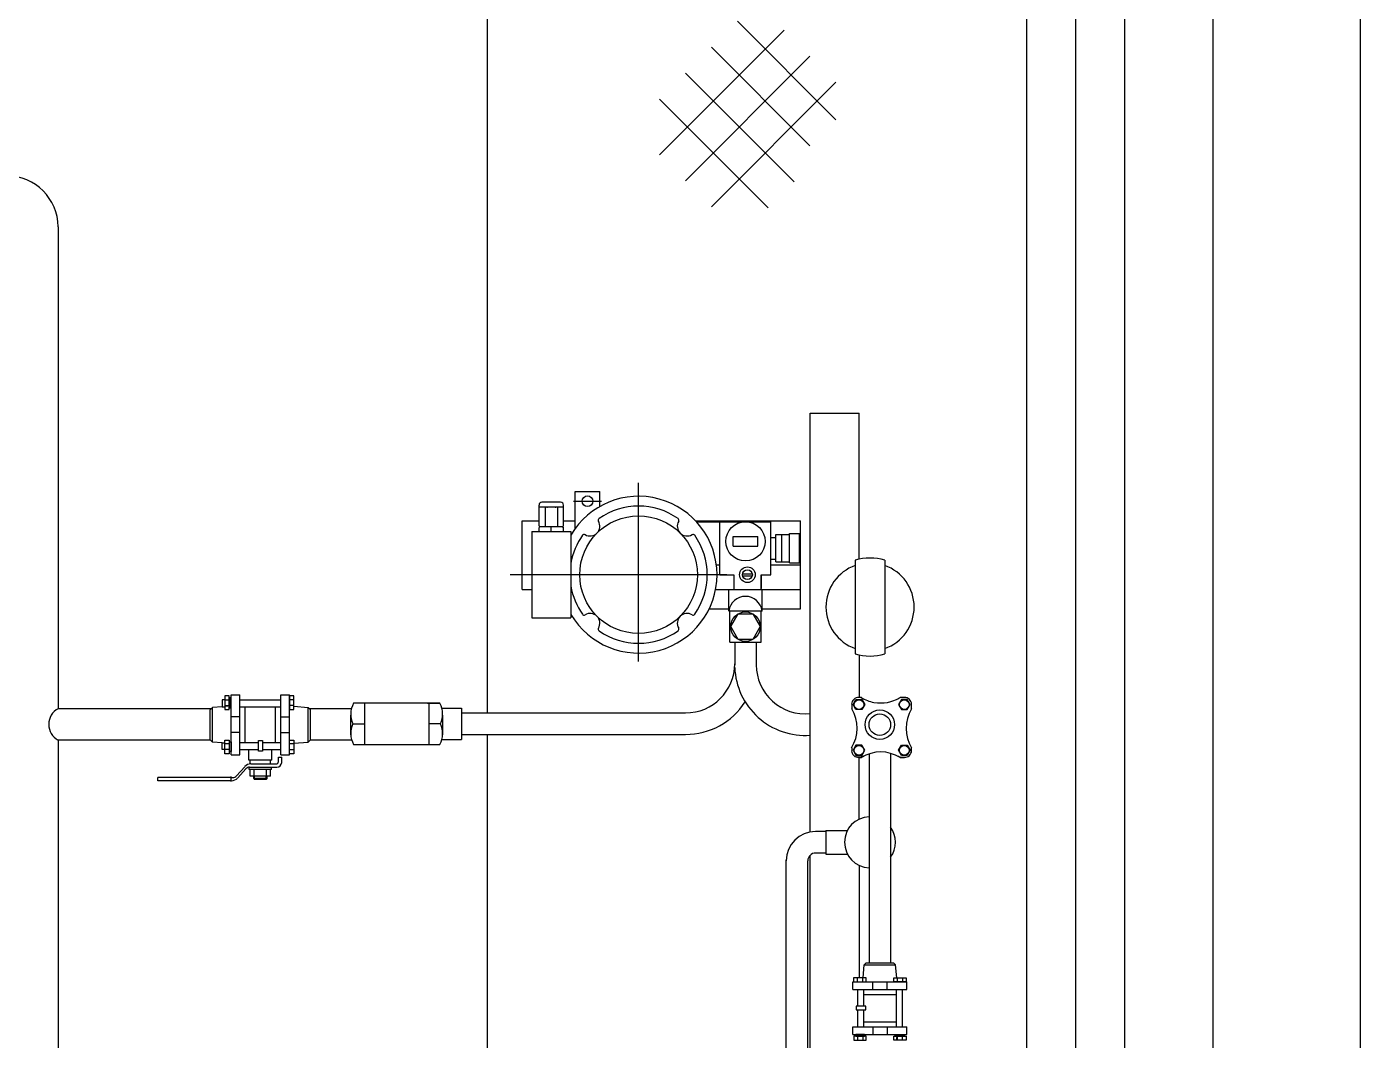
# Model space of a CAD drawing. Extents: x 43191 to 262577, y 21187 to 80637.
# Drawn here: x 214066 to 215426, y 43673 to 44707 of the extents above; entities that cross this region are included whole.
import ezdxf

# ---------------------------------------------------------------- set-up
doc = ezdxf.new("R2010")
doc.units = 0
doc.header["$LTSCALE"] = 1000
doc.header["$MEASUREMENT"] = 0
doc.layers.add('3T_WOOD', color=25, linetype='Continuous')
doc.layers.add('设备', color=7, linetype='Continuous')

msp = doc.modelspace()

# ---------------------------------------------------------------- linework, layer by layer
at = {"layer": '3T_WOOD', "color": 117}
for p, q in [((215275.8, 41116.9, 0), (215275.8, 45766.9, 0)), ((215425.8, 40816.9, 0), (215425.8, 45766.9, 0))]:
    msp.add_line(p, q, dxfattribs=at)
at = {"layer": '设备', "color": 251}
for p, q in [((215185.8, 41266.9), (215185.8, 45816.9)), ((215135.8, 42066.9), (215135.8, 45766.9)), ((215135.8, 42066.9), (215135.8, 45766.9)), ((214535.8, 44006.9), (214535.8, 45716.9)), ((215085.8, 42116.9), (215085.8, 45066.9)), ((214838.1, 44703.5), (214711, 44576.4)), ((214891.1, 44612.1), (214790.6, 44712.6)), ((214864.6, 44677), (214737.6, 44549.9)), ((214864.6, 44585.5), (214764.1, 44686.1)), ((214848.4, 44548.8), (214737.6, 44659.6)), ((214891.1, 44650.5), (214764.1, 44523.4)), ((214821.9, 44522.2), (214711, 44633.1)), ((214097.8, 44502.8), (214097.8, 44480.3)), ((214097.8, 44502.8), (214097.8, 44011.2)), ((214864.8, 43885.4), (214864.8, 44312.6)), ((214864.8, 44312.6), (214914.8, 44312.6)), ((214914.8, 44163.7), (214914.8, 44312.6)), ((214689.8, 44059.2), (214689.8, 44241.6)), ((214625.3, 44195.2), (214625.3, 44232.9)), ((214625.3, 44232.9), (214650.3, 44232.9)), ((214650.3, 44217.5), (214650.3, 44232.9)), ((214588.3, 44197.9), (214588.3, 44218.9)), ((214613.3, 44216.9), (214588.3, 44216.9)), ((214610.3, 44221.9), (214591.3, 44221.9)), ((214594.6, 44216.9), (214594.6, 44196.9)), ((214607.1, 44216.9), (214607.1, 44196.9)), ((214613.3, 44197.9), (214613.3, 44218.9)), ((214623.5, 44222.9), (214651.9, 44222.9)), ((214571, 44132.9), (214571, 44202.9)), ((214571, 44202.9), (214588.3, 44202.9)), ((214613.3, 44202.9), (214625.3, 44202.9)), ((214747.9, 44202.9), (214840.3, 44202.9)), ((214747.9, 44202.9), (214840.3, 44202.9)), ((214747.9, 44202.9), (214840.3, 44202.9)), ((214747.9, 44202.9), (214840.3, 44202.9)), ((214747.9, 44202.9), (214854.8, 44202.9)), ((214748.8, 44201.9), (214824.8, 44201.9)), ((214772.8, 44147.9), (214772.8, 44201.9)), ((214824.8, 44147.9), (214824.8, 44201.9)), ((214824.8, 44147.9), (214824.8, 44201.9)), ((214854.8, 44112.9), (214854.8, 44202.9)), ((214580.8, 44191.9), (214620.8, 44191.9)), ((214580.8, 44191.9), (214580.8, 44103.9)), ((214588.3, 44197.9), (214589.3, 44196.9)), ((214589.3, 44196.9), (214588.3, 44195.9)), ((214588.3, 44191.9), (214588.3, 44195.9)), ((214612.3, 44196.9), (214589.3, 44196.9)), ((214600.8, 44191.9), (214600.8, 44196.9)), ((214613.3, 44197.9), (214612.3, 44196.9)), ((214612.3, 44196.9), (214613.3, 44195.9)), ((214613.3, 44191.9), (214613.3, 44195.9)), ((214620.8, 44191.9), (214620.8, 44103.9)), ((214786.3, 44176.9), (214786.3, 44186.9)), ((214786.3, 44186.9), (214811.3, 44186.9)), ((214811.3, 44176.9), (214811.3, 44186.9)), ((214811.3, 44176.9), (214811.3, 44186.9)), ((214824.8, 44185.9), (214829.8, 44185.9)), ((214824.8, 44185.9), (214829.8, 44185.9)), ((214824.8, 44185.9), (214829.8, 44185.9)), ((214824.8, 44185.9), (214829.8, 44185.9)), ((214829.8, 44160.9), (214829.8, 44188.9)), ((214829.8, 44188.9), (214840.3, 44188.9)), ((214829.8, 44160.9), (214829.8, 44188.9)), ((214829.8, 44188.9), (214840.3, 44188.9)), ((214829.8, 44160.9), (214829.8, 44188.9)), ((214829.8, 44188.9), (214840.3, 44188.9)), ((214829.8, 44160.9), (214829.8, 44188.9)), ((214829.8, 44188.9), (214840.3, 44188.9)), ((214829.8, 44160.9), (214829.8, 44188.9)), ((214829.8, 44188.9), (214843.8, 44188.9)), ((214835.8, 44160.9), (214835.8, 44188.9)), ((214835.8, 44160.9), (214835.8, 44188.9)), ((214835.8, 44160.9), (214835.8, 44188.9)), ((214835.8, 44160.9), (214835.8, 44188.9)), ((214835.8, 44160.9), (214835.8, 44188.9)), ((214843.8, 44159.9), (214843.8, 44189.9)), ((214843.8, 44189.9), (214853.8, 44189.9)), ((214853.8, 44159.9), (214853.8, 44189.9)), ((214786.3, 44176.9), (214811.3, 44176.9)), ((214824.8, 44163.9), (214829.8, 44163.9)), ((214824.8, 44163.9), (214829.8, 44163.9)), ((214824.8, 44163.9), (214829.8, 44163.9)), ((214824.8, 44163.9), (214829.8, 44163.9)), ((214829.8, 44160.9), (214840.3, 44160.9)), ((214829.8, 44160.9), (214840.3, 44160.9)), ((214829.8, 44160.9), (214840.3, 44160.9)), ((214829.8, 44160.9), (214840.3, 44160.9)), ((214829.8, 44160.9), (214843.8, 44160.9)), ((214843.8, 44159.9), (214853.8, 44159.9)), ((214910.8, 44162.6), (214910.8, 44067.2)), ((214940.8, 44162.6), (214940.8, 44067.2)), ((214779.8, 44147.9), (214558.7, 44147.9)), ((214769.2, 44157.9), (214772.8, 44157.9)), ((214772.8, 44147.9), (214786.8, 44147.9)), ((214786.8, 44147.9), (214786.8, 44133.9)), ((214795.8, 44148.9), (214805.8, 44148.9)), ((214795.8, 44146.9), (214805.8, 44146.9)), ((214814.8, 44147.9), (214824.8, 44147.9)), ((214814.8, 44147.9), (214814.8, 44133.9)), ((214814.8, 44133.9), (214814.8, 44147.9)), ((214814.8, 44147.9), (214824.8, 44147.9)), ((214814.8, 44147.9), (214814.8, 44133.9)), ((214814.8, 44133.9), (214814.8, 44147.9)), ((214824.8, 44157.9), (214840.3, 44157.9)), ((214824.8, 44157.9), (214840.3, 44157.9)), ((214824.8, 44157.9), (214840.3, 44157.9)), ((214824.8, 44157.9), (214840.3, 44157.9)), ((214824.8, 44157.9), (214854.8, 44157.9)), ((214571, 44132.9), (214580.8, 44132.9)), ((214768.4, 44132.9), (214840.3, 44132.9)), ((214768.4, 44132.9), (214854.8, 44132.9)), ((214781.8, 44110.9), (214781.8, 44132.9)), ((214784.8, 44132.9), (214812.8, 44132.9)), ((214815.8, 44110.9), (214815.8, 44132.9)), ((214815.8, 44110.9), (214815.8, 44132.9)), ((214761.8, 44112.9), (214781.8, 44112.9)), ((214781.8, 44110.9), (214815.8, 44110.9)), ((214782.8, 44078.9), (214782.8, 44110.9)), ((214814.8, 44078.9), (214814.8, 44110.9)), ((214814.8, 44078.9), (214814.8, 44110.9)), ((214815.8, 44112.9), (214840.3, 44112.9)), ((214815.8, 44112.9), (214840.3, 44112.9)), ((214815.8, 44112.9), (214840.3, 44112.9)), ((214815.8, 44112.9), (214840.3, 44112.9)), ((214815.8, 44112.9), (214854.8, 44112.9)), ((214580.8, 44103.9), (214620.8, 44103.9)), ((214782.8, 44078.9), (214814.8, 44078.9)), ((214787.8, 44078.9), (214787.8, 44055.9)), ((214809.8, 44078.9), (214809.8, 44055.9)), ((214914.8, 44066.1), (214914.8, 44022.5)), ((214272.3, 44024.3), (214267.8, 44024.3)), ((214267.8, 44024.3), (214267.8, 44010.3)), ((214272.3, 44010.3), (214272.3, 44024.3)), ((214274.5, 44025.3), (214283.1, 44025.3)), ((214274.5, 43964.2), (214274.5, 44025.3)), ((214283.1, 43964.2), (214283.1, 44025.3)), ((214325.1, 44025.3), (214333.8, 44025.3)), ((214325.1, 43964.2), (214325.1, 44025.3)), ((214333.8, 43964.2), (214333.8, 44025.3)), ((214338.4, 44024.4), (214333.9, 44024.4)), ((214333.9, 44024.4), (214333.9, 44010.4)), ((214338.4, 44010.4), (214338.4, 44024.4)), ((214917, 44022.5), (214913.5, 44022.5)), ((214961.7, 44022.5), (214956.4, 44022.5)), ((214254.2, 44011.2), (214097.8, 44011.2)), ((214255.4, 44012.4), (214253, 44009.9)), ((214253, 43979.4), (214253, 44009.9)), ((214265.3, 44013.2), (214255.4, 44012.4)), ((214255.4, 43977), (214255.4, 44012.4)), ((214267.8, 44020.1), (214265.3, 44020.1)), ((214265.3, 44020.1), (214265.3, 44013.1)), ((214265.3, 44013.1), (214267.8, 44013.1)), ((214274.5, 44014), (214267.8, 44013.5)), ((214267.8, 44010.3), (214272.3, 44010.3)), ((214272.1, 44020), (214268, 44020)), ((214271.9, 44014.1), (214268.1, 44014.1)), ((214274.4, 44022.1), (214272.5, 44022.1)), ((214272.5, 44022.1), (214272.5, 44012)), ((214272.5, 44012), (214274.4, 44012)), ((214274.4, 44012), (214274.4, 44022.1)), ((214274.5, 44014), (214274.4, 44014)), ((214325.1, 44019.8), (214283.1, 44019.8)), ((214325.1, 44019.8), (214283.1, 44019.8)), ((214325.1, 44012.8), (214283.1, 44012.8)), ((214288.6, 43976.3), (214288.6, 44012.8)), ((214319.6, 43976.3), (214319.6, 44012.8)), ((214333.8, 44014), (214333.9, 44014)), ((214333.8, 44014), (214333.9, 44014)), ((214333.9, 44010.4), (214338.4, 44010.4)), ((214338.3, 44020.2), (214334.1, 44020.2)), ((214338, 44014.3), (214334.2, 44014.3)), ((214338.4, 44013.6), (214352.8, 44012.4)), ((214352.8, 43977), (214352.8, 44012.4)), ((214352.8, 43977), (214352.8, 44012.4)), ((214352.8, 44012.4), (214355.3, 44009.9)), ((214352.8, 44012.4), (214355.3, 44009.9)), ((214353.8, 44011.4), (214393.8, 44011.4)), ((214355.3, 43979.4), (214355.3, 44009.9)), ((214355.3, 43979.4), (214355.3, 44009.9)), ((214393.8, 44011.4), (214396.9, 44011.4)), ((214411.6, 44016.8), (214399, 44016.8)), ((214487.2, 44016.8), (214410.2, 44016.8)), ((214410.2, 44016.8), (214410.2, 43974.8)), ((214474.6, 44016.9), (214487.2, 44016.9)), ((214476, 44016.9), (214476, 43974.9)), ((214485.8, 44016.8), (214487.2, 44016.8)), ((214489.2, 44011.8), (214509.3, 44011.8)), ((214509.3, 44011.8), (214509.3, 43979.8)), ((214907.1, 44015.8), (214907.1, 44010.9)), ((214908.5, 44015.4), (214911.5, 44020.6)), ((214911.5, 44010.2), (214908.5, 44015.4)), ((214911.5, 44020.6), (214917.4, 44020.6)), ((214917.4, 44010.2), (214911.5, 44010.2)), ((214917.4, 44020.6), (214920.4, 44015.4)), ((214920.4, 44015.4), (214917.4, 44010.2)), ((214957.8, 44020.6), (214954.8, 44015.4)), ((214954.8, 44015.4), (214957.8, 44010.2)), ((214963.7, 44020.6), (214957.8, 44020.6)), ((214957.8, 44010.2), (214963.7, 44010.2)), ((214966.7, 44015.4), (214963.7, 44020.6)), ((214963.7, 44010.2), (214966.7, 44015.4)), ((214968.1, 44010.9), (214968.1, 44015.8)), ((214283.1, 44002.8), (214274.5, 44002.8)), ((214325.1, 44002.8), (214333.8, 44002.8)), ((214396.2, 44004.5), (214396.2, 43984.4)), ((214398.5, 43995.8), (214410.2, 43995.8)), ((214487.8, 43995.8), (214476, 43995.8)), ((214490, 44004.5), (214490, 43984.4)), ((214509.3, 44006.9), (214737.8, 44006.9)), ((214283.1, 43986.8), (214274.5, 43986.8)), ((214325.1, 43986.8), (214333.8, 43986.8)), ((214509.3, 43984.9), (214737.8, 43984.9)), ((214535.8, 43426.9), (214535.8, 43984.9)), ((214097.8, 43979.2), (214097.8, 43431.2)), ((214253.2, 43979.2), (214097.8, 43979.2)), ((214255.4, 43977), (214253, 43979.4)), ((214265.3, 43976.2), (214255.4, 43977)), ((214265.3, 43976.4), (214267.8, 43976.4)), ((214265.3, 43969.4), (214265.3, 43976.4)), ((214267.8, 43969.4), (214265.3, 43969.4)), ((214267.8, 43965.2), (214267.8, 43979.2)), ((214267.8, 43979.2), (214272.3, 43979.2)), ((214272.1, 43969.5), (214268, 43969.5)), ((214271.9, 43975.4), (214268.1, 43975.4)), ((214272.3, 43979.2), (214272.3, 43965.2)), ((214272.5, 43977.5), (214274.4, 43977.5)), ((214272.5, 43967.4), (214272.5, 43977.5)), ((214274.4, 43977.5), (214274.4, 43967.4)), ((214274.5, 43975.5), (214274.4, 43975.5)), ((214302.2, 43976.3), (214283.1, 43976.3)), ((214302.2, 43969.3), (214283.1, 43969.3)), ((214292.5, 43958.6), (214292.5, 43969.3)), ((214302.2, 43978.8), (214306.3, 43978.8)), ((214302.2, 43967.9), (214302.2, 43978.8)), ((214306.3, 43978.8), (214306.3, 43967.9)), ((214325.1, 43976.3), (214306.3, 43976.3)), ((214325.1, 43969.3), (214306.3, 43969.3)), ((214315.8, 43958.6), (214315.8, 43969.3)), ((214333.8, 43975.5), (214333.9, 43975.5)), ((214333.9, 43965.1), (214333.9, 43979.1)), ((214333.9, 43979.1), (214338.4, 43979.1)), ((214338.3, 43969.3), (214334.1, 43969.3)), ((214338, 43975.2), (214334.2, 43975.2)), ((214338.4, 43979.1), (214338.4, 43965.1)), ((214338.4, 43975.9), (214352.8, 43977)), ((214352.8, 43977), (214355.3, 43979.4)), ((214352.8, 43977), (214355.3, 43979.4)), ((214355.3, 43979.4), (214397.1, 43979.4)), ((214399, 43974.8), (214487.2, 43974.8)), ((214489.2, 43979.8), (214509.3, 43979.8)), ((214907.1, 43971.4), (214907.1, 43968.3)), ((214911.5, 43973.8), (214908.5, 43968.7)), ((214908.5, 43968.7), (214911.5, 43963.5)), ((214917.4, 43973.8), (214911.5, 43973.8)), ((214920.4, 43968.7), (214917.4, 43973.8)), ((214917.4, 43963.5), (214920.4, 43968.7)), ((214954.8, 43968.7), (214957.8, 43973.8)), ((214957.8, 43963.5), (214954.8, 43968.7)), ((214957.8, 43973.8), (214963.7, 43973.8)), ((214963.7, 43973.8), (214966.7, 43968.7)), ((214966.7, 43968.7), (214963.7, 43963.5)), ((214968.1, 43968.3), (214968.1, 43971.4)), ((214272.3, 43965.2), (214267.8, 43965.2)), ((214274.4, 43967.4), (214272.5, 43967.4)), ((214274.5, 43964.2), (214283.1, 43964.2)), ((214315.8, 43958.6), (214292.5, 43958.6)), ((214293.8, 43954.8), (214293.8, 43958.6)), ((214294.4, 43954.8), (214320.1, 43954.8)), ((214306.3, 43967.9), (214302.2, 43967.9)), ((214314.5, 43954.8), (214314.5, 43958.6)), ((214322.6, 43957.3), (214322.6, 43961.6)), ((214322.6, 43961.6), (214325.9, 43961.6)), ((214325.1, 43964.2), (214333.8, 43964.2)), ((214325.9, 43956.4), (214325.9, 43961.6)), ((214338.4, 43965.1), (214333.9, 43965.1)), ((214911.5, 43963.5), (214917.4, 43963.5)), ((214913.5, 43961.5), (214913.5, 43961.5)), ((214913.5, 43961.5), (214913.5, 43961.5)), ((214917, 43961.5), (214914.4, 43961.5)), ((214914.4, 43961.5), (214917, 43961.5)), ((214914.8, 43898.4), (214914.8, 43961.5)), ((214924.8, 43965.2), (214924.8, 43900.9)), ((214946.8, 43965.6), (214946.8, 43890.2)), ((214960.8, 43961.5), (214956.4, 43961.5)), ((214956.4, 43961.5), (214960.8, 43961.5)), ((214963.7, 43963.5), (214957.8, 43963.5)), ((214961.7, 43961.5), (214961.7, 43961.5)), ((214961.7, 43961.5), (214961.7, 43961.5)), ((214274.2, 43941), (214199.6, 43941)), ((214199.6, 43937.7), (214199.6, 43941)), ((214274.2, 43936.9), (214274.2, 43941.9)), ((214274.2, 43941), (214276.1, 43941)), ((214288.2, 43952), (214279.8, 43942.7)), ((214289.4, 43949.8), (214281.2, 43940.7)), ((214292.7, 43949.3), (214292.7, 43951.4)), ((214315.6, 43949.3), (214292.7, 43949.3)), ((214293.1, 43951.4), (214320.9, 43951.4)), ((214293.8, 43942.3), (214293.8, 43949.3)), ((214314.5, 43942.3), (214293.8, 43942.3)), ((214297.3, 43939.8), (214297.3, 43942.3)), ((214297.9, 43942.3), (214297.9, 43949.3)), ((214298.2, 43939.1), (214298.2, 43942.3)), ((214310.1, 43939.1), (214310.1, 43942.3)), ((214310.4, 43942.3), (214310.4, 43949.3)), ((214311.1, 43939.8), (214311.1, 43942.3)), ((214314.5, 43942.3), (214314.5, 43949.3)), ((214315.6, 43949.3), (214315.6, 43951.4)), ((214274.2, 43937.7), (214199.6, 43937.7)), ((214274.2, 43937.7), (214274.8, 43937.7)), ((214311.1, 43939.8), (214297.3, 43939.8)), ((214297.3, 43939.8), (214298.2, 43939.1)), ((214310.1, 43939.1), (214298.2, 43939.1)), ((214311.1, 43939.8), (214310.1, 43939.1)), ((214924.8, 43900.9), (214924.8, 43751.9)), ((214880.8, 43886.9), (214902.8, 43886.9)), ((214880.8, 43886.9), (214902.8, 43886.9)), ((214880.8, 43886.9), (214880.8, 43862.9)), ((214946.8, 43890.2), (214946.8, 43751.9)), ((214880.8, 43885.9), (214870.3, 43885.9)), ((214864.8, 43305.9), (214864.8, 43861.7)), ((214880.8, 43863.9), (214870.3, 43863.9)), ((214880.8, 43862.9), (214902.8, 43862.9)), ((214880.8, 43862.9), (214902.8, 43862.9)), ((214840.3, 42724.9), (214840.3, 43856.9)), ((214840.3, 42724.9), (214840.3, 43855.9)), ((214862.3, 43176.1), (214862.3, 43855.9)), ((214914.8, 43851.3), (214914.8, 43736.7)), ((214919.9, 43749.7), (214922, 43751.9)), ((214922, 43751.9), (214949.6, 43751.9)), ((214951.9, 43749.7), (214949.6, 43751.9)), ((214918.8, 43736.7), (214919.9, 43749.7)), ((214919.9, 43749.7), (214951.9, 43749.7)), ((214953, 43736.7), (214951.9, 43749.7)), ((214908.3, 43724.7), (214908.3, 43732.5)), ((214908.3, 43732.5), (214963.5, 43732.5)), ((214908.3, 43724.7), (214963.5, 43724.7)), ((214909.1, 43736.7), (214909.1, 43732.6)), ((214921.8, 43736.7), (214909.1, 43736.7)), ((214909.1, 43732.6), (214921.8, 43732.6)), ((214912.8, 43736.5), (214912.8, 43732.8)), ((214912.9, 43724.7), (214912.9, 43707.7)), ((214918.2, 43736.3), (214918.2, 43732.9)), ((214918.5, 43732.5), (214918.5, 43732.6)), ((214919.2, 43724.7), (214919.2, 43707.7)), ((214921.8, 43732.6), (214921.8, 43736.7)), ((214928.7, 43724.7), (214928.7, 43732.5)), ((214943.2, 43724.7), (214943.2, 43732.5)), ((214950, 43732.6), (214950, 43736.7)), ((214950, 43736.7), (214962.7, 43736.7)), ((214962.7, 43732.6), (214950, 43732.6)), ((214952.3, 43724.7), (214952.3, 43686.7)), ((214953.3, 43732.5), (214953.3, 43732.6)), ((214953.3, 43732.5), (214953.3, 43732.6)), ((214953.6, 43736.3), (214953.6, 43732.9)), ((214958.6, 43724.7), (214958.6, 43686.7)), ((214958.6, 43724.7), (214958.6, 43686.7)), ((214959, 43736.5), (214959, 43732.8)), ((214962.7, 43736.7), (214962.7, 43732.6)), ((214963.5, 43724.7), (214963.5, 43732.5)), ((214919.2, 43719.7), (214952.3, 43719.7)), ((214911.6, 43707.7), (214911.6, 43703.9)), ((214921.5, 43707.7), (214911.6, 43707.7)), ((214911.6, 43703.9), (214921.5, 43703.9)), ((214912.9, 43703.9), (214912.9, 43686.7)), ((214919.2, 43703.9), (214919.2, 43686.7)), ((214921.5, 43703.9), (214921.5, 43707.7)), ((214908.3, 43678.8), (214908.3, 43686.7)), ((214908.3, 43686.7), (214963.5, 43686.7)), ((214919.2, 43691.6), (214952.3, 43691.6)), ((214928.7, 43686.7), (214928.7, 43678.8)), ((214943.2, 43686.7), (214943.2, 43678.8)), ((214963.5, 43678.8), (214963.5, 43686.7)), ((214908.3, 43678.8), (214963.5, 43678.8)), ((214909.2, 43676.9), (214909.2, 43672.8)), ((214921.8, 43676.9), (214909.2, 43676.9)), ((214909.2, 43672.8), (214921.8, 43672.8)), ((214911.2, 43678.7), (214911.2, 43677)), ((214920.3, 43678.7), (214911.2, 43678.7)), ((214911.2, 43677), (214920.3, 43677)), ((214913.1, 43676.7), (214913.1, 43673)), ((214918.4, 43676.5), (214918.4, 43673.1)), ((214918.5, 43678.8), (214918.5, 43678.7)), ((214920.3, 43677), (214920.3, 43678.7)), ((214921.8, 43672.8), (214921.8, 43676.9)), ((214950, 43672.8), (214950, 43676.9)), ((214950, 43676.9), (214962.6, 43676.9)), ((214962.6, 43672.8), (214950, 43672.8)), ((214951.5, 43677), (214951.5, 43678.7)), ((214951.5, 43678.7), (214960.7, 43678.7)), ((214960.7, 43677), (214951.5, 43677)), ((214953.3, 43678.8), (214952.8, 43672.8)), ((214953.3, 43678.8), (214953.3, 43678.7)), ((214953.4, 43676.5), (214953.4, 43673.1)), ((214958.7, 43676.7), (214958.7, 43673)), ((214960.7, 43678.7), (214960.7, 43677)), ((214962.6, 43676.9), (214962.6, 43672.8))]:
    msp.add_line(p, q, dxfattribs=at)
msp.add_lwpolyline([(211935.8, 41266.9), (215185.8, 41266.9), (215185.8, 45816.9), (211935.8, 45816.9), (211935.8, 41266.9)], dxfattribs=at)
msp.add_lwpolyline([(214813.8, 44094.9), (214806.3, 44081.9), (214791.3, 44081.9), (214783.8, 44094.9), (214791.3, 44107.9), (214806.3, 44107.9)], close=True, dxfattribs=at)
for centre, radius in [((214637.7, 44222.9), 5.5), ((214689.8, 44147.9), 60), ((214798.8, 44181.9), 20), ((214800.8, 44147.9), 8), ((214800.8, 44147.9), 5), ((214798.8, 44094.9), 15), ((214914.5, 44015.4), 4.94), ((214935.8, 43994.9), 15), ((214960.7, 44015.4), 4.94), ((214935.8, 43994.9), 11), ((214914.5, 43968.7), 4.94), ((214960.7, 43968.7), 4.94)]:
    msp.add_circle(centre, radius, dxfattribs=at)
for centre, radius, start, end in [((214045.8, 44502.8), 52, 0, 90), ((214689.8, 44147.9), 80, 210.4015, 149.5985), ((214591.3, 44218.9), 3, 90, 180), ((214610.3, 44218.9), 3, 0, 90), ((214689.8, 44147.9), 70, 54.8382, 125.1618), ((214640.3, 44197.4), 10, 239.4775, 30.5225), ((214650.7, 44203.5), 2, 125.1618, 210.5225), ((214739.3, 44197.4), 10, 149.4775, 300.5225), ((214729, 44203.5), 2, 329.4775, 54.8382), ((214689.8, 44147.9), 70, 144.8382, 170.3037), ((214634.2, 44187), 2, 59.4775, 144.8382), ((214745.4, 44187), 2, 35.1618, 120.5225), ((214689.8, 44147.9), 70, 324.8382, 35.1618), ((214925.8, 44114.9), 50, 72.5424, 107.4576), ((214925.8, 44114.9), 45, 109.4712, 250.5288), ((214925.8, 44114.9), 45, 289.4712, 70.5288), ((214689.8, 44147.9), 70, 189.6963, 215.1618), ((214787.8, 44133.9), 1, 180, 270), ((214813.8, 44133.9), 1, 270, 0), ((214813.8, 44133.9), 1, 270, 0), ((214798.8, 44108.7), 17.1, 7.1527, 172.8473), ((214634.2, 44108.7), 2, 215.1618, 300.5225), ((214640.3, 44098.4), 10, 329.4775, 120.5225), ((214739.3, 44098.4), 10, 59.4775, 210.5225), ((214745.4, 44108.7), 2, 239.4775, 324.8382), ((214650.7, 44092.3), 2, 149.4775, 234.8382), ((214689.8, 44147.9), 70, 234.8382, 305.1618), ((214729, 44092.3), 2, 305.1618, 30.5225), ((214925.8, 44114.9), 50, 252.5424, 287.4576), ((214737.8, 44056.9), 50, 270, 0), ((214859.8, 44055.9), 72, 182.0926, 273.9821), ((214859.8, 44055.9), 50, 180, 275.7392), ((214913.9, 44015.7), 6.84, 86.2396, 179.5652), ((214936.7, 44055.2), 38.2, 238.6025, 259.6759), ((214936.7, 44055.2), 38.2, 238.8774, 243.4701), ((214936.7, 44055.2), 38.2, 259.6759, 301.1226), ((214936.7, 44055.2), 38.2, 293.23, 301.1226), ((214961.3, 44015.7), 6.84, 0.4348, 93.7604), ((214106.5, 43995.2), 18.2, 118.4325, 241.5675), ((214419.3, 44005.7), 23, 151.3209, 205.5456), ((214467, 44005.7), 23, 334.4544, 28.6791), ((214737.8, 44056.9), 72, 270, 327.4443), ((214874.4, 43991.2), 38.2, 328.6025, 31.1226), ((215000.8, 43991.2), 38.2, 148.8774, 211.3975), ((214419.3, 43985.8), 23, 154.4544, 208.6791), ((214467, 43985.8), 23, 331.3209, 25.5456), ((214913.9, 43968.4), 6.84, 180.4348, 273.7604), ((214961.3, 43968.4), 6.84, 266.2396, 359.5652), ((214294.4, 43946.5), 8.29, 90, 137.9047), ((214320.1, 43957.3), 2.49, 270, 0), ((214320.9, 43956.4), 4.97, 270, 0), ((214936.7, 43928.9), 38.1, 58.8365, 121.1635), ((214936.7, 43928.9), 38.2, 117.3511, 121.1226), ((214941.5, 43937.4), 28.4, 58.2549, 63.5806), ((214276.1, 43946), 4.97, 270, 317.9047), ((214293.1, 43946.5), 4.97, 90, 137.9047), ((214274.8, 43946), 8.29, 270, 317.9047), ((214925.8, 43874.9), 26, 92.2042, 267.7958), ((214925.8, 43874.9), 26, 323.8711, 36.1289), ((214870.3, 43855.9), 30, 90, 180), ((214870.3, 43855.9), 8, 90, 180)]:
    msp.add_arc(centre, radius, start, end, dxfattribs=at)
for p in [(214596.6, 44216.9), (214605, 44216.9)]:
    msp.add_point(p, dxfattribs=at)

doc.saveas('drawing.dxf')
